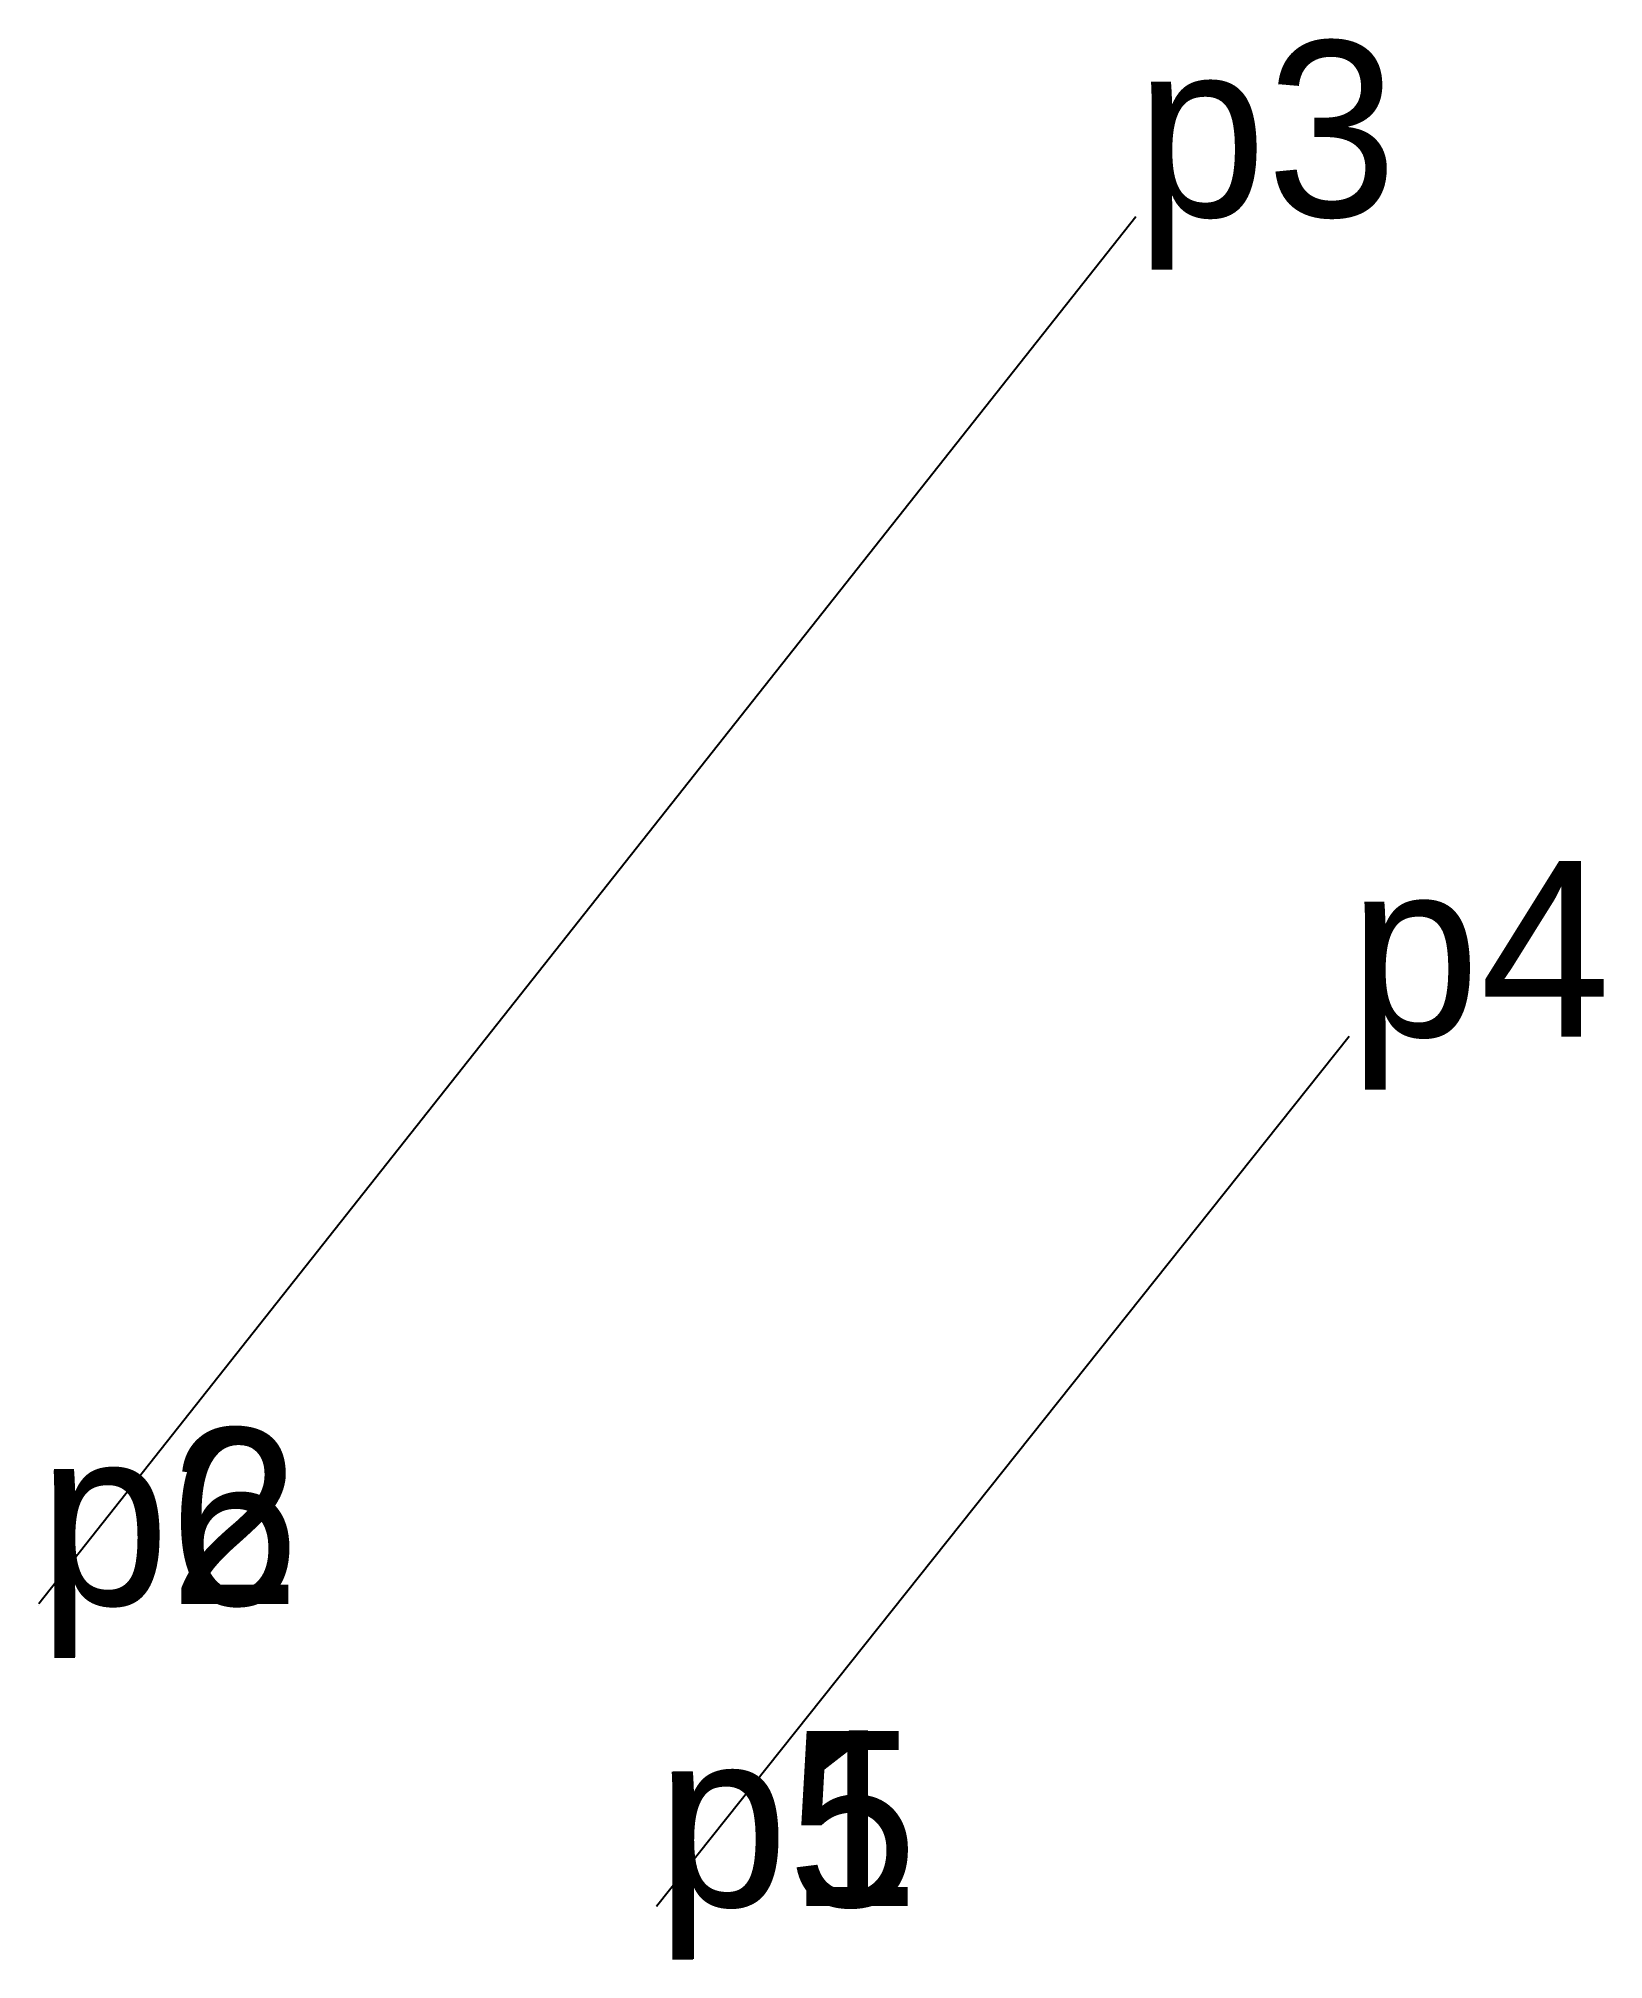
# Model space of a CAD drawing. Extents: x 544088 to 551284, y 1834813 to 1840274.
# Drawn here: x 551268.21 to 551284.25, y 1840254.49 to 1840274.17 of the extents above.
import ezdxf

# ---------------------------------------------------------------- set-up
doc = ezdxf.new("R2010")
doc.units = 0
for name, color, linetype in [('Level 12', 7, 'Continuous'), ('Level 28', 7, 'Continuous'), ('Level 7', 7, 'Continuous')]:
    doc.layers.add(name, color=color, linetype=linetype)

msp = doc.modelspace()

# ---------------------------------------------------------------- linework, layer by layer
at = {"layer": 'Level 28'}
for p, q in [((551279.453, 1840272.346), (551268.213, 1840258.135)), ((551281.639, 1840263.947), (551274.542, 1840255.034))]:
    msp.add_line(p, q, dxfattribs=at)
at = {"layer": 'Level 7'}
for p, q in [((551279.453, 1840272.346), (551279.453, 1840272.346)), ((551281.639, 1840263.947), (551281.639, 1840263.947)), ((551268.209, 1840258.122), (551268.209, 1840258.122)), ((551268.213, 1840258.135), (551268.213, 1840258.135)), ((551274.542, 1840255.034), (551274.542, 1840255.034)), ((551274.554, 1840255.039), (551274.554, 1840255.039))]:
    msp.add_line(p, q, dxfattribs=at)

# ---------------------------------------------------------------- texts
at = {"layer": 'Level 12'}
for s, p in [('p3', (551279.453, 1840272.346)), ('p4', (551281.639, 1840263.947)), ('p6', (551268.209, 1840258.122)), ('p2', (551268.213, 1840258.135)), ('p5', (551274.542, 1840255.034)), ('p1', (551274.554, 1840255.039))]:
    msp.add_text(s, height=1.8, dxfattribs=at).set_placement(p)

doc.saveas('drawing.dxf')
